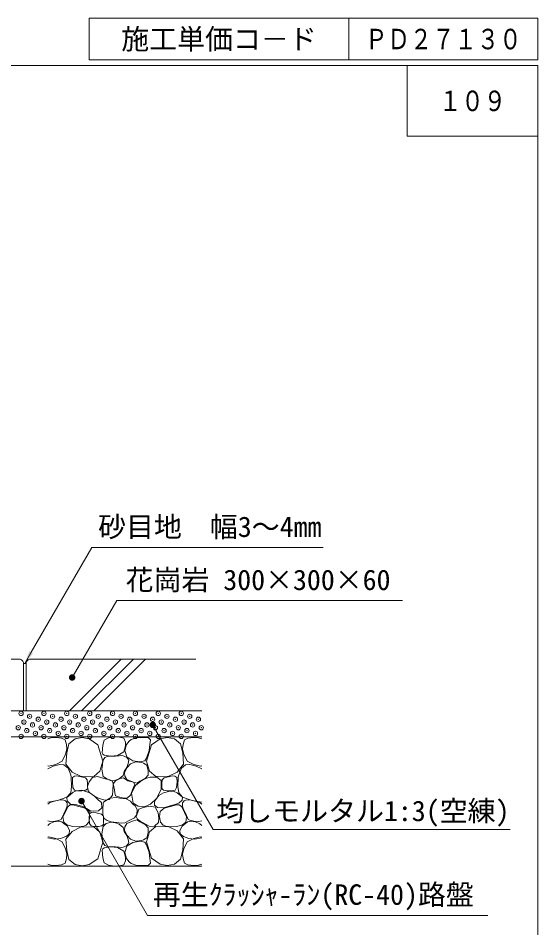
# Model space of a CAD drawing. Units: millimetres at full size, sheet at 1:10; details may follow other scales. Extents: x 1202 to 3940, y 458 to 2325.
# Drawn here: x 3337 to 3940, y 1270 to 2325 of the extents above; entities that cross this region are included whole.
import ezdxf
from ezdxf.enums import TextEntityAlignment as Align

# ---------------------------------------------------------------- set-up
doc = ezdxf.new("R2010")
doc.units = ezdxf.units.MM
doc.header["$LTSCALE"] = 10
doc.header["$PDMODE"] = 32
doc.header["$PDSIZE"] = 5
doc.linetypes.add('USER1', pattern=[50, 37.5, -12.5])
for name, color, linetype, lineweight in [('_0-0_', 7, 'Continuous', 13), ('ハッチ', 7, 'Continuous', 13), ('寸法', 1, 'Continuous', 13), ('本体', 7, 'Continuous', 13)]:
    doc.layers.add(name, color=color, linetype=linetype, lineweight=lineweight)
doc.styles.add('ＭＳ ゴシック', font='')
doc.styles.get('ＭＳ ゴシック').set_extended_font_data('MS Gothic')

# ---------------------------------------------------------------- blocks, each defined once
blk = doc.blocks.new('filled_dot')
at = {"color": 0, "linetype": 'Continuous', "lineweight": -2, "const_width": 1.25}
blk.add_lwpolyline([(-0.625, 0, 1), (0.625, 0, 1)], format="xyb", close=True, dxfattribs=at)
blk = doc.blocks.new('filled_arrow')
at = {"color": 0, "linetype": 'Continuous', "lineweight": -2}
blk.add_solid([(7.5, 1.25), (0, 0), (7.5, -1.25)], dxfattribs=at)

msp = doc.modelspace()

# ---------------------------------------------------------------- linework, layer by layer
at = {"layer": '_0-0_'}
for p, q in [((3419.57, 2324.82), (3939.68, 2324.82)), ((3419.57, 2324.82), (3419.57, 2276.44)), ((3720.77, 2324.82), (3720.77, 2276.44)), ((3939.68, 2324.82), (3939.68, 2276.44)), ((3419.57, 2276.44), (3939.68, 2276.44)), ((3788.33, 2269.96), (3788.33, 2187.96)), ((3939.68, 2187.96), (3788.33, 2187.96))]:
    msp.add_line(p, q, dxfattribs=at)
at = {"layer": '_0-0_', "color": 6}
msp.add_lwpolyline([(3939.68, 2269.96), (1201.55, 2269.96), (1201.55, 458.14), (3939.68, 458.14)], close=True, dxfattribs=at)
at = {"layer": '_0-0_', "color": 1}
for points in [[(3344.96, 1576.69), (3352.46, 1589.68), (3422.59, 1711.14)], [(3493.35, 1505.55), (3497.1, 1499.06), (3563.45, 1384.12)]]:
    msp.add_lwpolyline(points, dxfattribs=at)
at = {"layer": 'ハッチ', "color": 4}
for p, q in [((3456.73, 1581.69), (3396.73, 1521.69)), ((3470.88, 1581.69), (3410.88, 1521.69))]:
    msp.add_line(p, q, dxfattribs=at)
at = {"layer": 'ハッチ', "color": 4, "linetype": 'USER1'}
msp.add_line((3485.02, 1581.69), (3425.02, 1521.69), dxfattribs=at)
at = {"layer": 'ハッチ', "color": 4}
for points in [[(3392.35, 1471.47), (3393.76, 1477.65), (3393.2, 1482.71), (3391.79, 1488.32), (3387.58, 1490.01), (3380.83, 1490.85), (3375.21, 1490.57), (3371.58, 1489.16)], [(3529.4, 1471.47), (3528, 1477.65), (3528.56, 1482.71), (3529.97, 1488.32), (3534.18, 1490.01), (3540.93, 1490.85), (3546.55, 1490.57), (3550.18, 1489.16)], [(3371.58, 1458.03), (3372.97, 1457.71), (3380.83, 1459.68), (3388.42, 1463.33), (3392.35, 1471.47)], [(3550.18, 1458.03), (3548.79, 1457.71), (3540.93, 1459.68), (3533.34, 1463.33), (3529.4, 1471.47)], [(3398.26, 1447.6), (3395.16, 1455.47), (3390.39, 1459.12), (3385.61, 1459.68), (3378.02, 1457.71), (3371.58, 1454.43)], [(3523.5, 1447.6), (3526.59, 1455.47), (3531.37, 1459.12), (3536.15, 1459.68), (3543.74, 1457.71), (3550.18, 1454.43)], [(3371.58, 1416.03), (3382.87, 1418.03), (3393.76, 1421.77), (3398.26, 1426.82), (3399.35, 1434.27), (3398.82, 1444.8), (3398.26, 1447.6)], [(3550.18, 1416.03), (3538.89, 1418.03), (3528, 1421.77), (3523.5, 1426.82), (3522.41, 1434.27), (3522.94, 1444.8), (3523.5, 1447.6)], [(3387.21, 1395.98), (3390.14, 1402.49), (3392.58, 1407.53), (3394.05, 1411.11), (3394.05, 1415.01), (3392.1, 1417.62), (3389.17, 1418.76), (3383.96, 1418.27), (3377.93, 1416.8), (3373.54, 1415.18), (3371.58, 1413.57)], [(3534.55, 1395.98), (3531.62, 1402.49), (3529.17, 1407.53), (3527.71, 1411.11), (3527.71, 1415.01), (3529.66, 1417.62), (3532.59, 1418.76), (3537.8, 1418.27), (3543.82, 1416.8), (3548.22, 1415.18), (3550.18, 1413.57)], [(3371.58, 1394.4), (3375, 1393.54), (3380.7, 1394.03), (3385.26, 1395), (3387.21, 1395.98)], [(3394.38, 1377.11), (3396.49, 1379.06), (3396.82, 1382.96), (3394.38, 1388.17), (3390.47, 1391.26), (3388.03, 1393.21), (3384.28, 1394.03), (3378.82, 1393.07), (3373.81, 1390.64), (3371.58, 1389.02)], [(3527.38, 1377.11), (3525.27, 1379.06), (3524.94, 1382.96), (3527.38, 1388.17), (3531.29, 1391.26), (3533.73, 1393.21), (3537.48, 1394.03), (3542.94, 1393.07), (3547.95, 1390.64), (3550.18, 1389.02)], [(3550.18, 1394.4), (3546.76, 1393.54), (3541.06, 1394.03), (3536.5, 1395), (3534.55, 1395.98)], [(3371.58, 1374.49), (3371.66, 1374.46), (3379.54, 1372.88), (3386.72, 1373.69), (3389.65, 1374.99), (3392.58, 1376.13), (3394.38, 1377.11)], [(3371.58, 1375.35), (3372.97, 1375.66), (3380.83, 1373.7), (3388.42, 1370.05), (3392.35, 1361.9)], [(3550.18, 1374.49), (3550.1, 1374.46), (3542.22, 1372.88), (3535.03, 1373.69), (3532.1, 1374.99), (3529.17, 1376.13), (3527.38, 1377.11)], [(3550.18, 1375.35), (3548.79, 1375.66), (3540.93, 1373.7), (3533.34, 1370.05), (3529.4, 1361.9)], [(3392.35, 1361.9), (3393.76, 1355.73), (3393.2, 1350.67), (3391.79, 1345.05), (3387.58, 1343.37), (3380.83, 1342.53), (3375.21, 1342.81), (3371.58, 1344.22)], [(3529.4, 1361.9), (3528, 1355.73), (3528.56, 1350.67), (3529.97, 1345.05), (3534.18, 1343.37), (3540.93, 1342.53), (3546.55, 1342.81), (3550.18, 1344.22)]]:
    msp.add_lwpolyline(points, dxfattribs=at)
for points in [[(3411.51, 1490.72), (3403.33, 1489.28), (3396.11, 1483.51), (3393.71, 1472.93), (3392.74, 1459.94), (3399.96, 1450.81), (3409.59, 1446), (3424.99, 1445.51), (3432.21, 1451.77), (3435.57, 1463.31), (3429.8, 1482.55), (3419.69, 1489.28)], [(3434.87, 1473.27), (3435.53, 1482.06), (3437.06, 1487.78), (3441.9, 1490.41), (3449.16, 1491.51), (3454.88, 1491.29), (3459.94, 1490.19), (3461.69, 1485.36), (3461.69, 1481.18), (3459.94, 1474.15), (3452.68, 1469.97), (3444.54, 1469.09), (3437.06, 1470.41), (3435.53, 1471.73)], [(3468.44, 1488.48), (3474.74, 1490.75), (3488.11, 1490.75), (3490.63, 1488.23), (3489.88, 1482.94), (3489.37, 1475.88), (3486.09, 1466.8), (3484.33, 1463.78), (3478.78, 1462.52), (3470.45, 1464.03), (3463.14, 1468.57), (3461.12, 1475.63), (3462.89, 1482.68), (3466.17, 1486.72)], [(3510.25, 1490.72), (3518.43, 1489.28), (3525.65, 1483.51), (3528.05, 1472.93), (3529.02, 1459.94), (3521.8, 1450.81), (3512.17, 1446), (3496.77, 1445.51), (3489.55, 1451.77), (3486.18, 1463.31), (3491.96, 1482.55), (3502.07, 1489.28)], [(3434.99, 1460.64), (3436.16, 1465.55), (3437.93, 1467.51), (3440.87, 1468.69), (3450.3, 1469.08), (3454.42, 1469.67), (3456.38, 1470.25), (3460.31, 1469.08), (3463.25, 1467.51), (3465.6, 1464.57), (3464.82, 1460.64), (3463.45, 1456.13), (3460.31, 1451.42), (3458.93, 1446.91), (3454.42, 1442.99), (3450.1, 1441.42), (3445.19, 1440.83), (3440.97, 1442.55), (3435.97, 1445.54), (3434.2, 1454.17), (3434.99, 1458.88)], [(3463.84, 1455.94), (3467.76, 1460.25), (3473.73, 1462.52), (3480.54, 1462.01), (3482.56, 1461.26), (3486.6, 1458.74), (3488.11, 1452.43), (3487.86, 1447.39), (3484.83, 1443.86), (3478.53, 1440.33), (3474.74, 1438.07), (3469.95, 1439.33), (3463.14, 1442.35), (3460.89, 1445.93), (3460.5, 1449.86), (3462.27, 1453.19)], [(3417.78, 1433.59), (3417.78, 1437.65), (3417.44, 1441.7), (3415.24, 1444.23), (3408.65, 1445.75), (3404.93, 1446.6), (3402.73, 1446.09), (3400.53, 1444.4), (3400.2, 1439.33), (3400.7, 1432.91), (3402.53, 1429.85), (3406.22, 1429.24), (3411.3, 1428.93), (3415.76, 1429.85), (3417.95, 1431.73)], [(3420.37, 1426.66), (3418.63, 1429.18), (3417.61, 1433.91), (3419.57, 1439.55), (3423.45, 1444.63), (3429.41, 1445.49), (3438.38, 1443.11), (3443.57, 1441.99), (3446.52, 1440.27), (3447.57, 1437.22), (3447.1, 1429.59), (3446.82, 1423.92), (3442.96, 1419.2), (3438.31, 1418.33), (3431.42, 1420.07), (3425.82, 1422.75)], [(3485.29, 1443.39), (3490.35, 1444.8), (3494.28, 1445.08), (3497.93, 1444.8), (3503.27, 1441.15), (3503.27, 1431.04), (3497.93, 1420.65), (3490.89, 1413.76), (3484.68, 1411.08), (3476.29, 1411.41), (3470.68, 1414.75), (3468.71, 1426.54), (3473.49, 1435.25), (3479.67, 1440.3)], [(3503.98, 1433.59), (3503.98, 1437.65), (3504.32, 1441.7), (3506.52, 1444.23), (3513.11, 1445.75), (3516.83, 1446.6), (3519.03, 1446.09), (3521.22, 1444.4), (3521.56, 1439.33), (3521.06, 1432.91), (3519.23, 1429.85), (3515.54, 1429.24), (3510.46, 1428.93), (3506, 1429.85), (3503.81, 1431.73)], [(3447.57, 1437.22), (3450.2, 1440.47), (3455.49, 1443.49), (3459.39, 1444.07), (3464.66, 1440.76), (3471.1, 1439), (3472.46, 1436.47), (3470.71, 1431.98), (3467.58, 1423.99), (3463.88, 1420.67), (3459.78, 1420.67), (3453.68, 1421.97), (3450.2, 1423.44), (3449.37, 1426.64), (3448.87, 1430.35)], [(3434.39, 1409.47), (3433.79, 1415.44), (3430.42, 1418.14), (3425.82, 1422.75), (3420.37, 1426.66), (3411.07, 1429.92), (3405.16, 1429.18), (3401.1, 1427.7), (3397.96, 1424.93), (3393.71, 1421.24), (3394.08, 1417.37), (3397.96, 1413.49), (3403.94, 1413.25), (3413.49, 1410.47), (3421.46, 1405.3), (3430.41, 1405.69)], [(3495.25, 1412.42), (3495.42, 1416.28), (3497.1, 1418.96), (3500.46, 1423.49), (3506, 1426.93), (3513.23, 1428.78), (3518.15, 1428.16), (3521.54, 1426.93), (3524.15, 1424.63), (3527.69, 1421.55), (3527.39, 1418.32), (3524.15, 1415.09), (3519.39, 1413.09), (3516.15, 1412.33), (3505.83, 1409.23), (3498.78, 1409.74)], [(3436.46, 1416), (3440.63, 1418.77), (3443.66, 1420.37), (3450.93, 1421.31), (3455.37, 1420.5), (3462.64, 1419.69), (3467.75, 1417.14), (3470.04, 1414.05), (3473.14, 1411.49), (3475.15, 1407.32), (3474.75, 1401.67), (3472.06, 1397.91), (3466.68, 1394.95), (3461.02, 1391.86), (3456.72, 1391.72), (3451.74, 1392.53), (3445.01, 1392.93), (3440.7, 1394.55), (3436.94, 1397.1), (3435.32, 1401), (3435.32, 1407.32), (3435.99, 1414.58)], [(3413.42, 1388.01), (3416.19, 1389.31), (3419.45, 1392.89), (3420.58, 1398.75), (3419.77, 1405.09), (3415.05, 1408.83), (3406.1, 1411.27), (3401.05, 1412.9), (3397.63, 1412.9), (3395.19, 1410.78), (3391.77, 1403.95), (3389.17, 1398.91), (3390.14, 1392.89), (3393.72, 1389.8), (3400.56, 1387.85), (3406.75, 1387.36)], [(3436.45, 1391.99), (3436.45, 1395.85), (3436.13, 1399.7), (3434.04, 1402.11), (3427.78, 1403.55), (3424.24, 1404.35), (3422.16, 1403.87), (3420.07, 1402.27), (3419.75, 1397.45), (3420.23, 1391.35), (3421.96, 1388.44), (3425.47, 1387.86), (3430.29, 1387.57), (3434.53, 1388.44), (3436.61, 1390.23)], [(3478.81, 1393.8), (3475.62, 1396.32), (3474.27, 1399.33), (3475.95, 1404.37), (3477.13, 1407.89), (3482.16, 1409.74), (3490.55, 1411.41), (3496.26, 1410.07), (3499.62, 1403.7), (3500.29, 1397.66), (3499.95, 1392.46), (3495.42, 1388.26), (3492.57, 1387.26), (3489.21, 1388.1), (3482.16, 1391.79)], [(3508.34, 1388.01), (3505.57, 1389.31), (3502.31, 1392.89), (3501.17, 1398.75), (3501.99, 1405.09), (3506.71, 1408.83), (3515.66, 1411.27), (3520.71, 1412.9), (3524.13, 1412.9), (3526.57, 1410.78), (3529.99, 1403.95), (3532.59, 1398.91), (3531.62, 1392.89), (3528.03, 1389.8), (3521.2, 1387.85), (3515.01, 1387.36)], [(3434.99, 1372.73), (3436.16, 1367.83), (3437.93, 1365.87), (3440.87, 1364.69), (3450.3, 1364.3), (3454.42, 1363.71), (3456.38, 1363.12), (3460.31, 1364.3), (3463.25, 1365.87), (3465.6, 1368.81), (3464.82, 1372.73), (3463.45, 1377.24), (3460.31, 1381.95), (3458.93, 1386.46), (3454.42, 1390.39), (3450.1, 1391.96), (3445.19, 1392.54), (3439.3, 1391.37), (3435.97, 1387.84), (3434.2, 1379.21), (3434.99, 1374.5)], [(3463.84, 1377.44), (3467.76, 1373.13), (3473.73, 1370.86), (3480.54, 1371.36), (3482.56, 1372.12), (3486.6, 1374.64), (3488.11, 1380.94), (3487.86, 1385.98), (3484.83, 1389.51), (3478.53, 1393.04), (3474.74, 1395.31), (3469.95, 1394.05), (3463.14, 1391.03), (3460.89, 1387.44), (3460.5, 1383.52), (3462.27, 1380.19)], [(3411.51, 1342.09), (3403.33, 1343.53), (3396.11, 1349.3), (3393.71, 1359.89), (3392.74, 1372.87), (3399.96, 1382.01), (3409.59, 1386.82), (3424.99, 1387.3), (3432.21, 1381.05), (3435.57, 1369.5), (3429.8, 1350.27), (3419.69, 1343.53)], [(3510.25, 1342.65), (3518.43, 1344.1), (3525.65, 1349.87), (3528.05, 1360.45), (3529.02, 1373.43), (3521.8, 1382.57), (3512.17, 1387.38), (3496.77, 1387.86), (3489.55, 1381.61), (3486.18, 1370.07), (3491.96, 1350.83), (3502.07, 1344.1)], [(3434.87, 1360.11), (3435.53, 1351.32), (3437.06, 1345.6), (3441.9, 1342.96), (3449.16, 1341.87), (3454.88, 1342.09), (3459.94, 1343.18), (3461.69, 1348.02), (3461.69, 1352.19), (3459.94, 1359.23), (3452.68, 1363.4), (3444.54, 1364.28), (3437.06, 1362.96), (3435.53, 1361.64)], [(3468.44, 1344.89), (3474.74, 1342.63), (3488.11, 1342.63), (3490.63, 1345.15), (3489.88, 1350.44), (3489.37, 1357.5), (3486.09, 1366.57), (3484.33, 1369.6), (3478.78, 1370.86), (3470.45, 1369.35), (3463.14, 1364.81), (3461.12, 1357.75), (3462.89, 1350.69), (3466.17, 1346.66)]]:
    msp.add_lwpolyline(points, close=True, dxfattribs=at)
at = {"layer": 'ハッチ'}
for p in [(3340.71, 1518.74), (3367.23, 1518.74), (3393.75, 1518.74), (3420.26, 1518.74), (3446.78, 1518.74), (3473.3, 1518.74), (3499.81, 1518.74), (3526.33, 1518.74), (3344.03, 1508.8), (3350.66, 1515.43), (3360.6, 1512.11), (3370.54, 1508.8), (3377.17, 1515.43), (3387.12, 1512.11), (3397.06, 1508.8), (3403.69, 1515.43), (3413.63, 1512.11), (3423.58, 1508.8), (3430.21, 1515.43), (3440.15, 1512.11), (3450.09, 1508.8), (3456.72, 1515.43), (3466.67, 1512.11), (3476.61, 1508.8), (3483.24, 1515.43), (3493.18, 1512.11), (3503.13, 1508.8), (3509.76, 1515.43), (3519.7, 1512.11), (3529.64, 1508.8), (3536.27, 1515.43), (3546.22, 1512.11), (3337.4, 1502.17), (3347.34, 1498.85), (3353.97, 1505.48), (3357.29, 1495.54), (3363.91, 1502.17), (3373.86, 1498.85), (3380.49, 1505.48), (3383.8, 1495.54), (3390.43, 1502.17), (3400.37, 1498.85), (3407, 1505.48), (3410.32, 1495.54), (3416.95, 1502.17), (3426.89, 1498.85), (3433.52, 1505.48), (3436.83, 1495.54), (3443.46, 1502.17), (3453.41, 1498.85), (3460.04, 1505.48), (3463.35, 1495.54), (3469.98, 1502.17), (3479.92, 1498.85), (3486.55, 1505.48), (3489.87, 1495.54), (3496.5, 1502.17), (3506.44, 1498.85), (3513.07, 1505.48), (3516.38, 1495.54), (3523.01, 1502.17), (3532.96, 1498.85), (3539.59, 1505.48), (3542.9, 1495.54), (3549.53, 1502.17), (3340.71, 1492.22), (3367.23, 1492.22), (3393.75, 1492.22), (3420.26, 1492.22), (3446.78, 1492.22), (3473.3, 1492.22), (3499.81, 1492.22), (3526.33, 1492.22)]:
    msp.add_point(p, dxfattribs=at)
at = {"layer": '寸法'}
for p, q in [((3422.59, 1711.14), (3691, 1711.14)), ((3451.54, 1649.73), (3782.73, 1649.73)), ((3563.45, 1384.12), (3907.52, 1384.12)), ((3487.37, 1284.58), (3881.82, 1284.58))]:
    msp.add_line(p, q, dxfattribs=at)
for points in [[(3400, 1560.46), (3403.75, 1566.96), (3451.54, 1649.73)], [(3410.79, 1417.21), (3414.54, 1410.71), (3487.37, 1284.58)]]:
    msp.add_lwpolyline(points, dxfattribs=at)
at = {"layer": '本体'}
for p, q in [((3338.6, 1581.69), (3048.6, 1581.75)), ((3343.6, 1521.69), (3343.6, 1576.69)), ((3343.6, 1576.69), (3346.6, 1576.69)), ((3346.6, 1521.69), (3346.6, 1576.69)), ((3351.6, 1581.69), (3543.29, 1581.69)), ((2760.86, 1521.69), (3550.29, 1521.69)), ((2760.86, 1491.69), (3550.29, 1491.69)), ((2760.86, 1341.69), (3550.29, 1341.69))]:
    msp.add_line(p, q, dxfattribs=at)
for centre, start, end in [((3338.6, 1576.69), 359.99804, 90.00081), ((3351.6, 1576.69), 89.99919, 180.00196)]:
    msp.add_arc(centre, 5, start, end, dxfattribs=at)

# ---------------------------------------------------------------- block references
at = {"layer": '_0-0_', "color": 1}
for name, p, xscale, yscale, rotation in [('filled_arrow', (3344.96, 1576.69), 2, 2, 60), ('filled_dot', (3493.35, 1505.55), 3, 3, 300)]:
    msp.add_blockref(name, p, dxfattribs=dict(at, xscale=xscale, yscale=yscale, rotation=rotation))
at = {"layer": '寸法', "xscale": 3, "yscale": 3}
for p, rotation in [((3400, 1560.46), 60), ((3410.79, 1417.21), 300)]:
    msp.add_blockref('filled_dot', p, dxfattribs=dict(at, rotation=rotation))

# ---------------------------------------------------------------- texts
at = {"layer": '_0-0_', "style": 'ＭＳ ゴシック'}
msp.add_text('施工単価コ－ド', height=23.74, dxfattribs=at).set_placement((3570.17, 2300.63), align=Align.MIDDLE_CENTER)
at = {"layer": '_0-0_', "style": 'ＭＳ ゴシック', "width": 0.8}
for s, p in [('ＰＤ２７１３０', (3830.22, 2300.63)), ('１０９', (3864, 2228.96))]:
    msp.add_text(s, height=23.74, dxfattribs=at).set_placement(p, align=Align.MIDDLE_CENTER)
at = {"layer": '_0-0_', "color": 3, "style": 'ＭＳ ゴシック'}
for s, p in [('砂目地\u3000幅3～4mm', (3430.03, 1716.23)), ('花崗岩 300×300×60', (3461.84, 1654.67)), ('均しモルタル1:3(空練)', (3567.04, 1386.8)), ('再生ｸﾗｯｼｬ-ﾗﾝ(RC-40)路盤', (3493.4, 1289.77))]:
    msp.add_text(s, height=23.74, dxfattribs=at).set_placement(p, align=Align.BOTTOM_LEFT)

doc.saveas('drawing.dxf')
